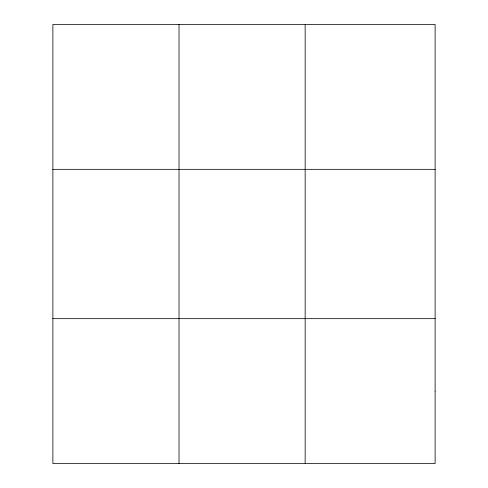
<?xml version="1.0" encoding="UTF-8"?>
<svg xmlns="http://www.w3.org/2000/svg" width="488" height="488" viewBox="0 0 488 488"><rect width="100%" height="100%" fill="white"/><g stroke="black" fill="none" stroke-linecap="round" stroke-linejoin="round"><path stroke-width="0.73" d="M179.023 24.4L179.023 463.6M305.159 24.4L305.159 463.6M52.881 169.336L435.119 169.336M52.881 318.664L435.119 318.664M435.119 391.132L435.119 463.6L52.881 463.6L52.881 24.4L435.119 24.4L435.119 391.132"/></g></svg>
